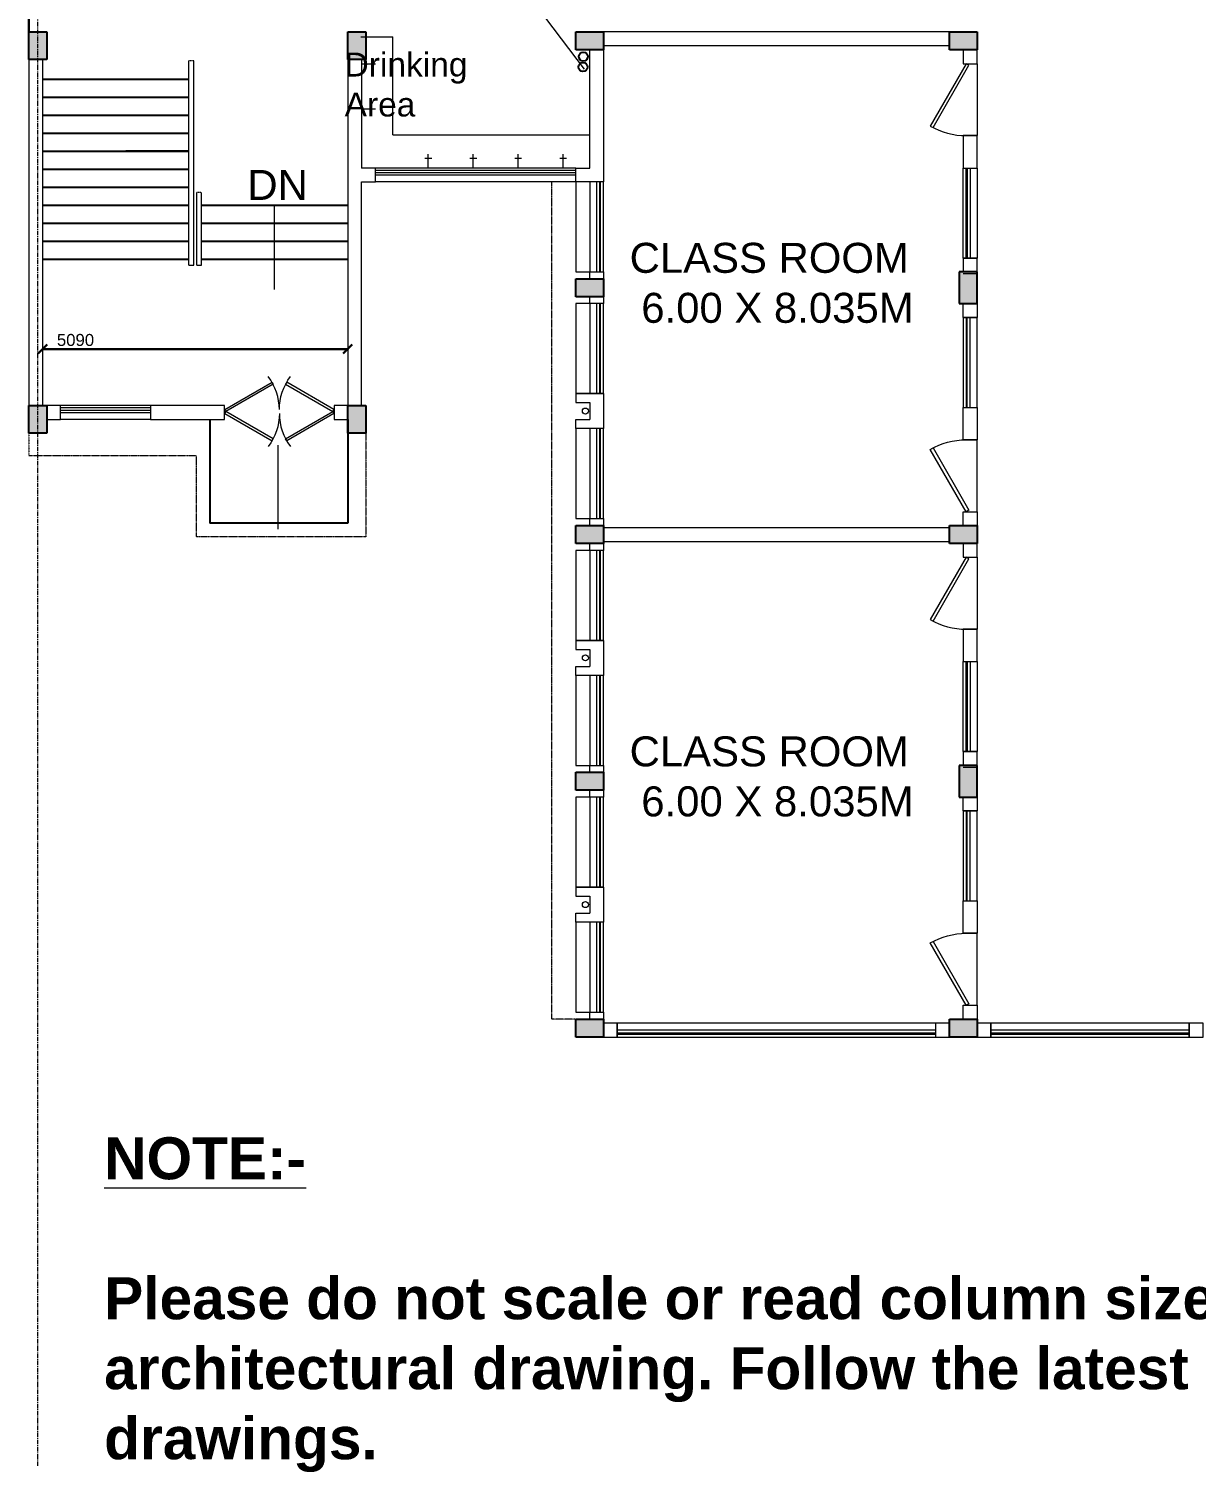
# Model space of a CAD drawing. Header units: inches. Extents: x 719368 to 6315912, y -2624014 to 446967.
# Drawn here: x 5511925 to 5531395, y -2014117 to -1990050 of the extents above; entities that cross this region are included whole.
import ezdxf
from ezdxf.lldxf.tags import DXFTag

# ---------------------------------------------------------------- set-up
doc = ezdxf.new("R2010")
doc.units = ezdxf.units.IN
doc.header["$LTSCALE"] = 20
doc.header["$MEASUREMENT"] = 0
doc.header["$PDMODE"] = 3
for name, pattern in [('CENTER', [2, 1.25, -0.25, 0.25, -0.25]), ('CENTER2', [1.125, 0.75, -0.125, 0.125, -0.125]), ('DASHED2', [0.375, 0.25, -0.125]), ('HIDDEN', [0.375, 0.25, -0.125])]:
    doc.linetypes.add(name, pattern=pattern)
doc.layers.get('0').update_dxf_attribs({"color": 51, "lineweight": 30})
doc.layers.get('Defpoints').update_dxf_attribs({"lineweight": 25})
for name, color, linetype in [('BL', 1, 'Continuous'), ('expension joint', 248, 'Continuous'), ('STAIRS', 1, 'Continuous')]:
    doc.layers.add(name, color=color, linetype=linetype)
for name, color, linetype, lineweight in [('CLL LEV.', 252, 'Continuous', 18), ('COLUMN', 2, 'Continuous', 25), ('DIM', 7, 'Continuous', 13), ('DOOR', 43, 'Continuous', 13), ('FIXTURE', 15, 'DASHDOT', 9), ('glass', 5, 'Continuous', 18), ('GRID', 202, 'CENTER', 5), ('PROJ.', 30, 'DASHED2', 13), ('Railing', 34, 'Continuous', 20), ('STAIR', 4, 'Continuous', 25), ('Text', 7, 'Continuous', 15), ('Ventilator', 6, 'DASHED', 20), ('WALL', 1, 'Continuous', 18), ('window', 71, 'Continuous', 18), ('Window-Wall', 7, 'Continuous', 20)]:
    doc.layers.add(name, color=color, linetype=linetype, lineweight=lineweight)
doc.styles.add('BOLD', font='arial.ttf')
doc.styles.add('L120', font='simplex.shx', dxfattribs={"height": 1})
doc.styles.add('Tabrej', font='romans.shx')
tags = doc.linetypes.add('DASHDOT', pattern=[1, 0.5, -0.25, 0, -0.25]).pattern_tags.tags
tags[10:11] = [DXFTag(74, 4), DXFTag(75, 0), DXFTag(340, '0'), DXFTag(46, 1.0), DXFTag(50, 0.0), DXFTag(44, 0.0), DXFTag(45, 0.0)]
tags[8:9] = [DXFTag(74, 4), DXFTag(75, 0), DXFTag(340, '0'), DXFTag(46, 1.0), DXFTag(50, 0.0), DXFTag(44, 0.0), DXFTag(45, 0.0)]
tags[6:7] = [DXFTag(74, 4), DXFTag(75, 0), DXFTag(340, '0'), DXFTag(46, 1.0), DXFTag(50, 0.0), DXFTag(44, 0.0), DXFTag(45, 0.0)]
tags[4:5] = [DXFTag(74, 4), DXFTag(75, 0), DXFTag(340, '0'), DXFTag(46, 1.0), DXFTag(50, 0.0), DXFTag(44, 0.0), DXFTag(45, 0.0)]
tags = doc.linetypes.add('DASHED', pattern=[0.75, 0.5, -0.25]).pattern_tags.tags
tags[6:7] = [DXFTag(74, 4), DXFTag(75, 0), DXFTag(340, '0'), DXFTag(46, 1.0), DXFTag(50, 0.0), DXFTag(44, 0.0), DXFTag(45, 0.0)]
tags[4:5] = [DXFTag(74, 4), DXFTag(75, 0), DXFTag(340, '0'), DXFTag(46, 1.0), DXFTag(50, 0.0), DXFTag(44, 0.0), DXFTag(45, 0.0)]
doc.dimstyles.new('Copy of S3', dxfattribs={"dimtxt": 200, "dimasz": 150, "dimexe": 5, "dimexo": 5, "dimgap": 50, "dimtad": 1, "dimjust": 1, "dimdec": 0, "dimzin": 3, "dimdsep": 46, "dimtxsty": 'BOLD', "dimblk1": 'OBLIQUE', "dimblk2": 'OBLIQUE', "dimsah": 1, "dimcen": 0.0625, "dimdle": 5, "dimclrd": 230, "dimclre": 251, "dimclrt": 2, "dimadec": 0, "dimazin": 0, "dimtfac": 1, "dimtdec": 0, "dimtix": 1, "dimtofl": 0, "dimtmove": 2, "dimatfit": 3, "dimfxl": 3, "dimtolj": 1, "dimtzin": 2, "dimlwd": -1, "dimlwe": -1, "dimarcsym": 0})
doc.dimstyles.new('Current Dim style', dxfattribs={"dimscale": 0.3, "dimtxt": 1.8, "dimasz": 1.2, "dimexe": 0.18, "dimexo": 1, "dimgap": 0.09, "dimtad": 0, "dimzin": 0, "dimdsep": 46, "dimtxsty": 'Tabrej', "dimcen": 0.09, "dimclrd": 256, "dimclre": 256, "dimclrt": 7, "dimadec": 0, "dimazin": 0, "dimtfac": 1, "dimtofl": 0, "dimtmove": 2, "dimatfit": 3, "dimfxl": 1, "dimtolj": 1, "dimtzin": 0, "dimlwd": -1, "dimlwe": -1, "dimarcsym": 1})
doc.dimstyles.new('DIM', dxfattribs={"dimtxt": 0.8, "dimasz": 0.4, "dimexe": 0.18, "dimexo": 0.0625, "dimgap": 0.1, "dimtad": 0, "dimdec": 3, "dimzin": 0, "dimdsep": 46, "dimtxsty": 'Tabrej', "dimcen": 0, "dimclrd": 251, "dimclre": 256, "dimclrt": 7, "dimadec": 0, "dimazin": 0, "dimtfac": 1, "dimtdec": 3, "dimtofl": 0, "dimtmove": 0, "dimatfit": 3, "dimfxl": 1, "dimtolj": 1, "dimtzin": 0, "dimlwd": -1, "dimlwe": -1, "dimarcsym": 0})

# ---------------------------------------------------------------- blocks, each defined once
blk = doc.blocks.new('1.5 M Window')
at = {"layer": 'CLL LEV.'}
for p, q in [((-0.23, 0), (-0.46, 0)), ((-0.46, 0), (-0.46, -1.5)), ((-0.46, -1.5), (-0.23, -1.5))]:
    blk.add_line(p, q, dxfattribs=at)
at = {"layer": 'window'}
for p, q in [((-0.065, 0), (-0.065, -1.5)), ((-0.05, -1.5), (-0.05, 0))]:
    blk.add_line(p, q, dxfattribs=at)
at = {"layer": 'Window-Wall'}
for p, q in [((0, 0), (-0.23, 0)), ((-0.23, 0), (-0.23, -1.5)), ((-0.115, 0), (-0.115, -1.5)), ((0, -1.5), (0, 0)), ((-0.23, -1.5), (0, -1.5))]:
    blk.add_line(p, q, dxfattribs=at)
blk = doc.blocks.new('VENTILATOR')
at = {"layer": 'Ventilator', "ltscale": 0.02}
for p, q in [((-0.18, -1.5), (-0.18, 0)), ((-0.165, 0), (-0.165, -1.5))]:
    blk.add_line(p, q, dxfattribs=at)
at = {"layer": 'Window-Wall'}
for p, q in [((-0.23, 0), (0, 0)), ((-0.23, -1.5), (-0.23, 0)), ((-0.115, 0), (-0.115, -1.5)), ((0, 0), (0, -1.5)), ((-0.23, -1.5), (0, -1.5))]:
    blk.add_line(p, q, dxfattribs=at)
blk = doc.blocks.new('C3')
at = {"layer": 'COLUMN'}
h = blk.add_hatch(color=7, dxfattribs=at)
h.dxf.hatch_style = 1
h.paths.add_polyline_path([(0.3, 0), (0, 0), (0, -0.53), (0.3, -0.53)])
for p, q in [((0, 0), (0, -0.53)), ((0.3, 0), (0, 0)), ((0.3, -0.53), (0.3, 0)), ((0, -0.53), (0.3, -0.53))]:
    blk.add_line(p, q, dxfattribs=at)
blk = doc.blocks.new('New Shaft')
at = {"layer": 'FIXTURE'}
blk.add_circle((0.327, -0.302), 0.05, dxfattribs=at)
at = {"layer": 'WALL'}
for p, q in [((0.035, 0), (0.62, 0)), ((0.035, 0), (0.035, -0.46)), ((0.185, -0.46), (0.185, -0.23)), ((0.185, -0.23), (0.47, -0.23)), ((0.47, -0.46), (0.47, -0.23)), ((0.62, 0), (0.62, -0.46)), ((0.035, -0.46), (0.185, -0.46)), ((0.62, -0.46), (0.47, -0.46))]:
    blk.add_line(p, q, dxfattribs=at)
blk = doc.blocks.new('*U81')
for p, q in [((0, 0), (0, 6)), ((40, 0), (40, 6))]:
    blk.add_line(p, q)
blk.add_lwpolyline([(0, 0), (34.64, -20), (35.52, -18.48), (0.88, 1.52)], close=True)
blk.add_arc((0, 0), 40, 330, 360)
blk = doc.blocks.new('New Doors')
at = {"layer": 'DOOR'}
blk.add_line((0, 0.18), (1.199, 0.18), dxfattribs=at)
at = {"layer": 'DOOR', "xscale": 0.0299845412869386, "yscale": 0.0299845412869386, "zscale": 0.0299845412869386}
blk.add_blockref('*U81', (0, 0), dxfattribs=at)
blk = doc.blocks.new('A$C65A3360F')
at = {"layer": 'FIXTURE', "linetype": 'CENTER2'}
for p, q in [((0, 0), (-0.23, 0)), ((0, 0), (-0.23, 0)), ((-0.166, 0.057), (-0.166, 0)), ((-0.166, 0.057), (-0.166, 0)), ((-0.166, 0), (-0.166, -0.057)), ((-0.166, 0), (-0.166, -0.057))]:
    blk.add_line(p, q, dxfattribs=at)
blk = doc.blocks.new('Door - Left Hung 36 in.')
blk.add_lwpolyline([(0.75, -1.3), (0, 0), (31.18, 18), (31.93, 16.7)], close=True)
blk.add_arc((0, 0), 36, 0, 37.31013)
blk = doc.blocks.new('CU')
at = {"layer": 'WALL', "linetype": 'CENTER2'}
h = blk.add_hatch(color=256, dxfattribs=at)
h.dxf.hatch_style = 1
h.paths.add_polyline_path([(0, 0.035), (0, -0.265), (0.46, -0.265), (0.46, 0.035)])
at = {"layer": 'COLUMN', "linetype": 'CENTER2'}
blk.add_lwpolyline([(0, 0.035), (0, -0.265), (0.46, -0.265), (0.46, 0.035), (0, 0.035)], dxfattribs=at)
blk = doc.blocks.new('_Oblique')
at = {"layer": 'STAIR', "color": 0, "lineweight": -2}
blk.add_line((-0.5, -0.5), (0.5, 0.5), dxfattribs=at)
blk = doc.blocks.new('*D792')
at = {"color": 230, "transparency": 16777216}
blk.add_line((5517250, -1995391), (5512150, -1995391), dxfattribs=at)
at = {"color": 251, "transparency": 16777216}
for p, q in [((5512155, -1995388), (5512155, -1995396)), ((5517245, -1995388), (5517245, -1995396))]:
    blk.add_line(p, q, dxfattribs=at)
at = {"layer": 'Defpoints', "color": 0, "transparency": 16777216}
for p in [(5512155, -1995172), (5517245, -1995172), (5517245, -1995391)]:
    blk.add_point(p, dxfattribs=at)
at = {"color": 230, "transparency": 16777216, "xscale": 150, "yscale": 150, "zscale": 150, "rotation": 180}
blk.add_blockref('_Oblique', (5512155, -1995391), dxfattribs=at)
at = {"color": 230, "transparency": 16777216, "xscale": 150, "yscale": 150, "zscale": 150}
blk.add_blockref('_Oblique', (5517245, -1995391), dxfattribs=at)
at = {"color": 2, "transparency": 16777216, "insert": (5512703, -1995239), "char_height": 200, "attachment_point": 5, "style": 'BOLD'}
blk.add_mtext('\\A1;5090', dxfattribs=at)

msp = doc.modelspace()

# ---------------------------------------------------------------- linework, layer by layer
at = {"layer": 'BL'}
for centre in [(5521172.4696, -1990511.9014), (5521167.1898, -1990685.9678)]:
    msp.add_circle(centre, 75, dxfattribs=at)
at = {"layer": 'expension joint'}
for p, q in [((5511924.9502, -1986751.7863), (5511924.9502, -1990101.7863)), ((5511924.9502, -1990101.7863), (5511924.9502, -1986751.7863))]:
    msp.add_line(p, q, dxfattribs=at)
at = {"layer": 'FIXTURE'}
for p, q in [((5517464.9517, -1990184.2122), (5517994.9517, -1990184.2122)), ((5517994.9517, -1991819.2122), (5517994.9517, -1990184.6253)), ((5517994.9517, -1991819.2122), (5521279.9517, -1991819.2122))]:
    msp.add_line(p, q, dxfattribs=at)
at = {"layer": 'glass', "lineweight": 5}
for p, q in [((5521049.9517, -1992411.7863), (5517704.9517, -1992411.7863)), ((5517704.9517, -1992446.7863), (5521049.9517, -1992446.7863)), ((5513954.9502, -1996371.741), (5512454.9502, -1996371.741)), ((5512454.9502, -1996406.741), (5513954.9502, -1996406.741))]:
    msp.add_line(p, q, dxfattribs=at)
at = {"layer": 'GRID', "color": 190, "ltscale": 3}
msp.add_line((5512074.9502, -2014013.1905), (5512074.9502, -1965470.8594), dxfattribs=at)
at = {"layer": 'PROJ.'}
for p, q in [((5520649.9517, -2006561.7863), (5520649.9517, -1992601.7863)), ((5517544.9502, -1996791.741), (5517544.9502, -1998521.741)), ((5511924.9502, -1997161.7863), (5514712.9507, -1997161.7863)), ((5514712.9507, -1997161.7863), (5514712.9507, -1998521.741)), ((5517544.9502, -1998521.741), (5514712.9507, -1998521.741)), ((5521279.9517, -2006561.7863), (5520649.9517, -2006561.7863))]:
    msp.add_line(p, q, dxfattribs=at)
at = {"layer": 'PROJ.', "ltscale": 0.05}
msp.add_line((5521279.9517, -1992601.7863), (5520649.9517, -1992601.7863), dxfattribs=at)
at = {"layer": 'PROJ.', "ltscale": 0.02}
msp.add_line((5511924.9502, -1996791.741), (5511924.9502, -1997161.7863), dxfattribs=at)
at = {"layer": 'Railing', "linetype": 'DASHED'}
for p, q in [((5514594.9502, -1992416.7451), (5514594.9502, -1990583.7862)), ((5514674.9502, -1992416.7451), (5514674.9502, -1990583.7862)), ((5514594.9502, -1993991.741), (5514594.9502, -1992416.7451)), ((5514674.9502, -1993991.741), (5514674.9502, -1992416.7451)), ((5514724.9502, -1993991.741), (5514724.9502, -1992777.2354)), ((5514804.9502, -1993991.741), (5514804.9502, -1992777.2354)), ((5514594.9502, -1993991.741), (5514674.9502, -1993991.741)), ((5514724.9502, -1993991.741), (5514804.9502, -1993991.741))]:
    msp.add_line(p, q, dxfattribs=at)
at = {"layer": 'Railing', "linetype": 'HIDDEN', "ltscale": 0.01}
for p, q in [((5514674.9502, -1990583.7862), (5514594.9502, -1990583.7862)), ((5514804.9502, -1992777.2354), (5514724.9502, -1992777.2354))]:
    msp.add_line(p, q, dxfattribs=at)
at = {"layer": 'STAIRS'}
for p, q in [((5512154.9502, -1990891.741), (5514594.9502, -1990891.741)), ((5512154.9502, -1991191.741), (5514594.9502, -1991191.741)), ((5512154.9502, -1991491.741), (5514594.9502, -1991491.741)), ((5512154.9502, -1991791.741), (5514594.9502, -1991791.741)), ((5512154.9502, -1992091.741), (5514594.9502, -1992091.741)), ((5514594.9502, -1992091.741), (5513544.8468, -1992091.741)), ((5512154.9502, -1992391.741), (5514594.9502, -1992391.741)), ((5512154.9502, -1992691.741), (5514594.9502, -1992691.741)), ((5512154.9502, -1992991.741), (5514594.9502, -1992991.741)), ((5514804.9502, -1992991.741), (5517244.9502, -1992991.741)), ((5512154.9502, -1993291.741), (5514594.9502, -1993291.741)), ((5514804.9502, -1993291.741), (5517244.9502, -1993291.741)), ((5512154.9502, -1993591.741), (5514594.9502, -1993591.741)), ((5514804.9502, -1993591.741), (5517244.9502, -1993591.741)), ((5512154.9502, -1993891.741), (5514594.9502, -1993891.741)), ((5514804.9502, -1993891.741), (5517244.9502, -1993891.741)), ((5514942.9507, -1996561.741), (5514942.9507, -1998291.741)), ((5517244.9502, -1996561.741), (5517244.9502, -1998291.741)), ((5517244.9502, -1998291.741), (5514942.9507, -1998291.741))]:
    msp.add_line(p, q, dxfattribs=at)
at = {"layer": 'WALL'}
for p, q in [((5527279.9517, -1990101.7863), (5521509.9517, -1990101.7863)), ((5521279.9517, -1990401.7863), (5521509.9517, -1990401.7863)), ((5527279.9517, -1990331.7863), (5521509.9517, -1990331.7863)), ((5521509.9517, -1990401.7863), (5521509.9517, -1992601.7863)), ((5511924.9502, -1990561.7863), (5511924.9502, -1996331.741)), ((5512154.9502, -1990561.7863), (5512154.9502, -1996331.741)), ((5517244.9502, -1990561.7863), (5517244.9502, -1996331.741)), ((5517474.9502, -1990561.7863), (5517474.9502, -1992371.7863)), ((5517704.9517, -1992371.7863), (5517474.9502, -1992371.7863)), ((5517704.9517, -1992601.7863), (5517704.9517, -1992371.7863)), ((5521049.9517, -1992601.7863), (5521049.9517, -1992371.7863)), ((5521049.9517, -1992371.7863), (5521279.9517, -1992371.7863)), ((5517474.9502, -1996331.741), (5517474.9502, -1992601.7863)), ((5517474.9502, -1992601.7863), (5517704.9517, -1992601.7863)), ((5521509.9517, -1992601.7863), (5521049.9517, -1992601.7863)), ((5527739.929, -1994136.7863), (5527509.929, -1994136.7863)), ((5521509.9517, -1998366.7863), (5527279.9517, -1998366.7863)), ((5521509.9517, -1998596.7863), (5527279.9517, -1998596.7863)), ((5527739.929, -2002366.7863), (5527509.929, -2002366.7863))]:
    msp.add_line(p, q, dxfattribs=at)
for points in [[(5521279.9517, -1992371.7863), (5521279.9517, -1990401.7863)], [(5527739.9517, -1990401.7863), (5527509.9517, -1990401.7863), (5527509.9517, -1990631.7863), (5527739.9517, -1990631.7863), (5527739.9517, -1990401.7863)], [(5527739.9517, -1993871.7863), (5527509.9517, -1993871.7863), (5527509.9517, -1994101.7863), (5527739.9517, -1994101.7863), (5527739.9517, -1993871.7863)], [(5521279.9517, -1994101.7863), (5521509.9517, -1994101.7863), (5521509.9517, -1994216.7863), (5521279.9517, -1994216.7863), (5521279.9517, -1994101.7863)], [(5521279.9517, -1994516.7863), (5521509.9517, -1994516.7863), (5521509.9517, -1994631.7863), (5521279.9517, -1994631.7863), (5521279.9517, -1994516.7863)], [(5527739.9517, -1994861.7863), (5527509.9517, -1994861.7863), (5527509.9517, -1994631.7863), (5527739.9517, -1994631.7863), (5527739.9517, -1994861.7863)], [(5512454.9502, -1996331.741), (5512224.9502, -1996331.741), (5512224.9502, -1996561.741), (5512454.9502, -1996561.741), (5512454.9502, -1996331.741)], [(5517244.9502, -1996331.741), (5517014.9502, -1996331.741), (5517014.9502, -1996561.741), (5517244.9502, -1996561.741), (5517244.9502, -1996331.741)], [(5521279.929, -1998216.7863), (5521509.929, -1998216.7863), (5521509.929, -1998331.7863), (5521279.929, -1998331.7863), (5521279.929, -1998216.7863)], [(5521279.9517, -1998216.7863), (5521509.9517, -1998216.7863), (5521509.9517, -1998331.7863), (5521279.9517, -1998331.7863), (5521279.9517, -1998216.7863)], [(5527739.9517, -1998331.7863), (5527509.9517, -1998331.7863), (5527509.9517, -1998101.7863), (5527739.9517, -1998101.7863), (5527739.9517, -1998331.7863)], [(5521279.9517, -1998631.7863), (5521509.9517, -1998631.7863), (5521509.9517, -1998746.7863), (5521279.9517, -1998746.7863), (5521279.9517, -1998631.7863)], [(5527739.9517, -1998631.7863), (5527509.9517, -1998631.7863), (5527509.9517, -1998861.7863), (5527739.9517, -1998861.7863), (5527739.9517, -1998631.7863)], [(5527739.9517, -2002101.7863), (5527509.9517, -2002101.7863), (5527509.9517, -2002331.7863), (5527739.9517, -2002331.7863), (5527739.9517, -2002101.7863)], [(5521279.9517, -2002331.7863), (5521509.9517, -2002331.7863), (5521509.9517, -2002446.7863), (5521279.9517, -2002446.7863), (5521279.9517, -2002331.7863)], [(5521279.9517, -2002746.7863), (5521509.9517, -2002746.7863), (5521509.9517, -2002861.7863), (5521279.9517, -2002861.7863), (5521279.9517, -2002746.7863)], [(5527739.9517, -2003091.7863), (5527509.9517, -2003091.7863), (5527509.9517, -2002861.7863), (5527739.9517, -2002861.7863), (5527739.9517, -2003091.7863)], [(5527739.9517, -2006561.7863), (5527509.9517, -2006561.7863), (5527509.9517, -2006331.7863), (5527739.9517, -2006331.7863), (5527739.9517, -2006561.7863)], [(5521279.929, -2006446.7863), (5521509.929, -2006446.7863), (5521509.929, -2006561.7863), (5521279.929, -2006561.7863), (5521279.929, -2006446.7863)], [(5521279.9517, -2006446.7863), (5521509.9517, -2006446.7863), (5521509.9517, -2006561.7863), (5521279.9517, -2006561.7863), (5521279.9517, -2006446.7863)], [(5521509.9517, -2006861.7863), (5521739.9517, -2006861.7863), (5521739.9517, -2006631.7863), (5521509.9517, -2006631.7863), (5521509.9517, -2006861.7863)], [(5527049.9517, -2006861.7863), (5527279.9517, -2006861.7863), (5527279.9517, -2006631.7863), (5527049.9517, -2006631.7863), (5527049.9517, -2006861.7863)], [(5527739.9517, -2006861.7863), (5527969.9517, -2006861.7863), (5527969.9517, -2006631.7863), (5527739.9517, -2006631.7863), (5527739.9517, -2006861.7863)], [(5531279.9501, -2006861.7863), (5531509.9501, -2006861.7863), (5531509.9501, -2006631.7863), (5531279.9501, -2006631.7863), (5531279.9501, -2006861.7863)]]:
    msp.add_lwpolyline(points, dxfattribs=at)
for points in [[(5527740.1461, -1991831.168), (5527509.9517, -1991831.168), (5527509.9517, -1992371.7863), (5527740.1461, -1992371.7863)], [(5515190.5672, -1996331.741), (5513954.9502, -1996331.741), (5513954.9502, -1996561.741), (5515190.5672, -1996561.741)], [(5527740.1461, -1996902.4047), (5527509.9517, -1996902.4047), (5527509.9517, -1996361.7863), (5527740.1461, -1996361.7863)], [(5527740.1461, -2000061.168), (5527509.9517, -2000061.168), (5527509.9517, -2000601.7863), (5527740.1461, -2000601.7863)], [(5527740.1461, -2005132.4047), (5527509.9517, -2005132.4047), (5527509.9517, -2004591.7863), (5527740.1461, -2004591.7863)]]:
    msp.add_lwpolyline(points, close=True, dxfattribs=at)
at = {"layer": 'window'}
for p, q in [((5527049.9517, -2006796.7863), (5521739.9517, -2006796.7863)), ((5521739.9517, -2006811.7863), (5527049.9517, -2006811.7863)), ((5531279.9501, -2006796.7863), (5527969.9517, -2006796.7863)), ((5527969.9517, -2006811.7863), (5531279.9501, -2006811.7863))]:
    msp.add_line(p, q, dxfattribs=at)
at = {"layer": 'Window-Wall', "lineweight": 15}
for p, q in [((5521049.9517, -1992371.7863), (5517704.9517, -1992371.7863)), ((5517704.9517, -1992486.7863), (5521049.9517, -1992486.7863)), ((5521049.9517, -1992601.7863), (5517704.9517, -1992601.7863)), ((5513954.9502, -1996331.741), (5512454.9502, -1996331.741)), ((5513954.9502, -1996331.741), (5513954.9502, -1996561.741)), ((5512454.9502, -1996446.741), (5513954.9502, -1996446.741)), ((5513954.9502, -1996561.741), (5512454.9502, -1996561.741))]:
    msp.add_line(p, q, dxfattribs=at)
at = {"layer": 'Window-Wall'}
for p, q in [((5527049.9517, -2006631.7863), (5521739.9517, -2006631.7863)), ((5521739.9517, -2006631.7863), (5521739.9517, -2006861.7863)), ((5531279.9501, -2006631.7863), (5527969.9517, -2006631.7863)), ((5527969.9517, -2006631.7863), (5527969.9517, -2006861.7863)), ((5531279.9501, -2006861.7863), (5531279.9501, -2006631.7863)), ((5527049.9517, -2006746.7863), (5521739.9517, -2006746.7863)), ((5521739.9517, -2006861.7863), (5527049.9517, -2006861.7863)), ((5531279.9501, -2006746.7863), (5527969.9517, -2006746.7863)), ((5527969.9517, -2006861.7863), (5531279.9501, -2006861.7863))]:
    msp.add_line(p, q, dxfattribs=at)

# ---------------------------------------------------------------- block references
at = {"layer": 'COLUMN', "linetype": 'CENTER2', "xscale": -1000, "yscale": 1000, "zscale": 1000}
for p, rotation in [((5512189.9502, -1990561.7863), 270), ((5511959.9502, -1990101.7863), 90), ((5517279.9502, -1990101.7863), 90), ((5511959.9502, -1996331.741), 90), ((5517279.9502, -1996331.741), 90)]:
    msp.add_blockref('CU', p, dxfattribs=dict(at, rotation=rotation))
for p in [(5521509.9517, -1990136.7863), (5527739.9517, -1990136.7863), (5521509.9517, -1994251.7863), (5521509.9517, -1998366.7863), (5527739.9517, -1998366.7863), (5521509.9517, -2002481.7863), (5521509.9517, -2006596.7863), (5527739.9517, -2006596.7863)]:
    msp.add_blockref('CU', p, dxfattribs=at)
at = {"layer": 'COLUMN', "color": 5, "xscale": 1000, "yscale": 1000, "zscale": 1000}
for p in [(5527439.9517, -1994101.7863), (5527439.9517, -2002331.7863)]:
    msp.add_blockref('C3', p, dxfattribs=at)
at = {"layer": 'DOOR', "xscale": 25.27777777146548, "yscale": 25.27777777146548, "zscale": 25.27777777146548}
msp.add_blockref('Door - Left Hung 36 in.', (5515193.307, -1996398.9532), dxfattribs=at)
at = {"layer": 'DOOR', "extrusion": (0, 0, -1), "xscale": 25.27777777146548, "yscale": 25.27777777146548, "zscale": -25.2777777714073}
msp.add_blockref('Door - Left Hung 36 in.', (-5517013.307, -1996398.9532), dxfattribs=at)
at = {"layer": 'DOOR', "extrusion": (0, 0, -1), "xscale": 25.27777777146548, "yscale": 25.27777777146548, "zscale": -25.2777777714073, "rotation": 180}
msp.add_blockref('Door - Left Hung 36 in.', (-5515193.307, -1996464.6267), dxfattribs=at)
at = {"layer": 'DOOR', "xscale": 25.27777777146548, "yscale": 25.27777777146548, "zscale": 25.27777777146548, "rotation": 180}
msp.add_blockref('Door - Left Hung 36 in.', (5517013.307, -1996464.6267), dxfattribs=at)
at = {"layer": 'FIXTURE', "xscale": -1000, "yscale": 1000, "zscale": 1000}
for p in [(5517474.9502, -1990631.7863), (5517474.9502, -1991381.7863)]:
    msp.add_blockref('A$C65A3360F', p, dxfattribs=at)
at = {"layer": 'FIXTURE', "xscale": -1000, "yscale": 1000, "zscale": 1000, "rotation": 90}
for p in [(5518587.4727, -1992371.7863), (5519337.4727, -1992371.7863), (5520087.4727, -1992371.7863), (5520837.4727, -1992371.7863)]:
    msp.add_blockref('A$C65A3360F', p, dxfattribs=at)
at = {"layer": 'WALL', "yscale": 1000, "zscale": 1000}
for name, p, xscale, rotation in [('New Doors', (5527560.2388, -1990631.7863), 1000, 270), ('VENTILATOR', (5527739.9517, -1996361.7863), -1000, 180), ('New Shaft', (5521509.9517, -1996096.7863), 1000, 270), ('New Doors', (5527560.2388, -1998101.7863), -1000, 270), ('New Doors', (5527560.2388, -1998861.7863), 1000, 270), ('New Shaft', (5521509.9517, -2000211.7863), 1000, 270), ('VENTILATOR', (5527739.9517, -2004591.7863), -1000, 180), ('New Shaft', (5521509.9517, -2004326.7863), 1000, 270), ('New Doors', (5527560.2388, -2006331.7863), -1000, 270)]:
    msp.add_blockref(name, p, dxfattribs=dict(at, xscale=xscale, rotation=rotation))
at = {"layer": 'WALL', "xscale": 1000, "yscale": 1000, "zscale": 1000}
for name, p in [('VENTILATOR', (5527739.9517, -1992371.7863)), ('1.5 M Window', (5521509.9517, -1992601.7863)), ('1.5 M Window', (5521509.9517, -1994631.7863)), ('1.5 M Window', (5521509.9517, -1996716.7863)), ('1.5 M Window', (5521509.9517, -1998746.7863)), ('VENTILATOR', (5527739.9517, -2000601.7863)), ('1.5 M Window', (5521509.9517, -2000831.7863)), ('1.5 M Window', (5521509.9517, -2002861.7863)), ('1.5 M Window', (5521509.9517, -2004946.7863))]:
    msp.add_blockref(name, p, dxfattribs=at)

# ---------------------------------------------------------------- texts
at = {"layer": 'Text', "lineweight": 30, "insert": (5517189.3866, -1990444.6927), "char_height": 400, "attachment_point": 1, "style": 'L120'}
msp.add_mtext_dynamic_manual_height_columns('\\pi2.2253;{\\fArial|b0|i0|c0|p34;Drinking\\PArea}', width=4.450523, gutter_width=5, heights=[0], dxfattribs=at)
at = {"layer": 'Text', "lineweight": 30, "char_height": 500, "attachment_point": 1, "style": 'L120'}
for s, insert, width in [('{\\fArial|b0|i0|c0|p34;DN}', (5515569.9913, -1992402.4781), 1001.447484), ('{\\fArial|b0|i0|c0|p34;CLASS ROOM\\P 6.00 X 8.035M}', (5521945.6593, -1993618.3299), 9930.81553), ('{\\fArial|b0|i0|c0|p34;CLASS ROOM\\P 6.00 X 8.035M}', (5521945.6593, -2001848.3299), 9930.81553)]:
    msp.add_mtext(s, dxfattribs=dict(at, insert=insert, width=width))
at = {"layer": 'Text', "insert": (5513180.9134, -2008533.7904), "char_height": 700, "attachment_point": 1, "style": 'Tabrej'}
msp.add_mtext_dynamic_manual_height_columns('{\\fArial|b1|i0|c0|p34;\\LNOTE:-\\P\\l\\PPlease do not scale or read column sizes from the architectural drawing. Follow the latest revised structural drawings.}', width=26911.219628, gutter_width=24, heights=[0], dxfattribs=at)

# ---------------------------------------------------------------- dimensions: what is measured, and where the dimension line sits
at = {"color": 0}
dim = msp.add_linear_dim(base=(5517244.9502, -1995391.2359), p1=(5512154.9502, -1995172.3544), p2=(5517244.9502, -1995172.3544), dimstyle='Copy of S3', override={"dimfxlon": 1, "dimarcsym": 1}, dxfattribs=at)
dim.commit()
dim.dimension.update_dxf_attribs({"geometry": '*D792', "text_midpoint": (5512703.2449, -1995239.1213)})

# ---------------------------------------------------------------- leaders
at = {"layer": 'DIM'}
msp.add_leader([(5521190.236, -1990720.5022), (5520033.7941, -1989191.2701), (5518621.3464, -1989191.2701)], dimstyle='DIM', override={"dimgap": 0.1, "dimtad": 0, "dimarcsym": 1}, dxfattribs=at)
for points in [[(5516024.9502, -1994396.4152), (5516024.9502, -1992991.741)], [(5516084.044, -1998395.5319), (5516084.044, -1996990.8576)]]:
    msp.add_leader(points, dimstyle='Current Dim style', dxfattribs=at)

doc.saveas('drawing.dxf')
